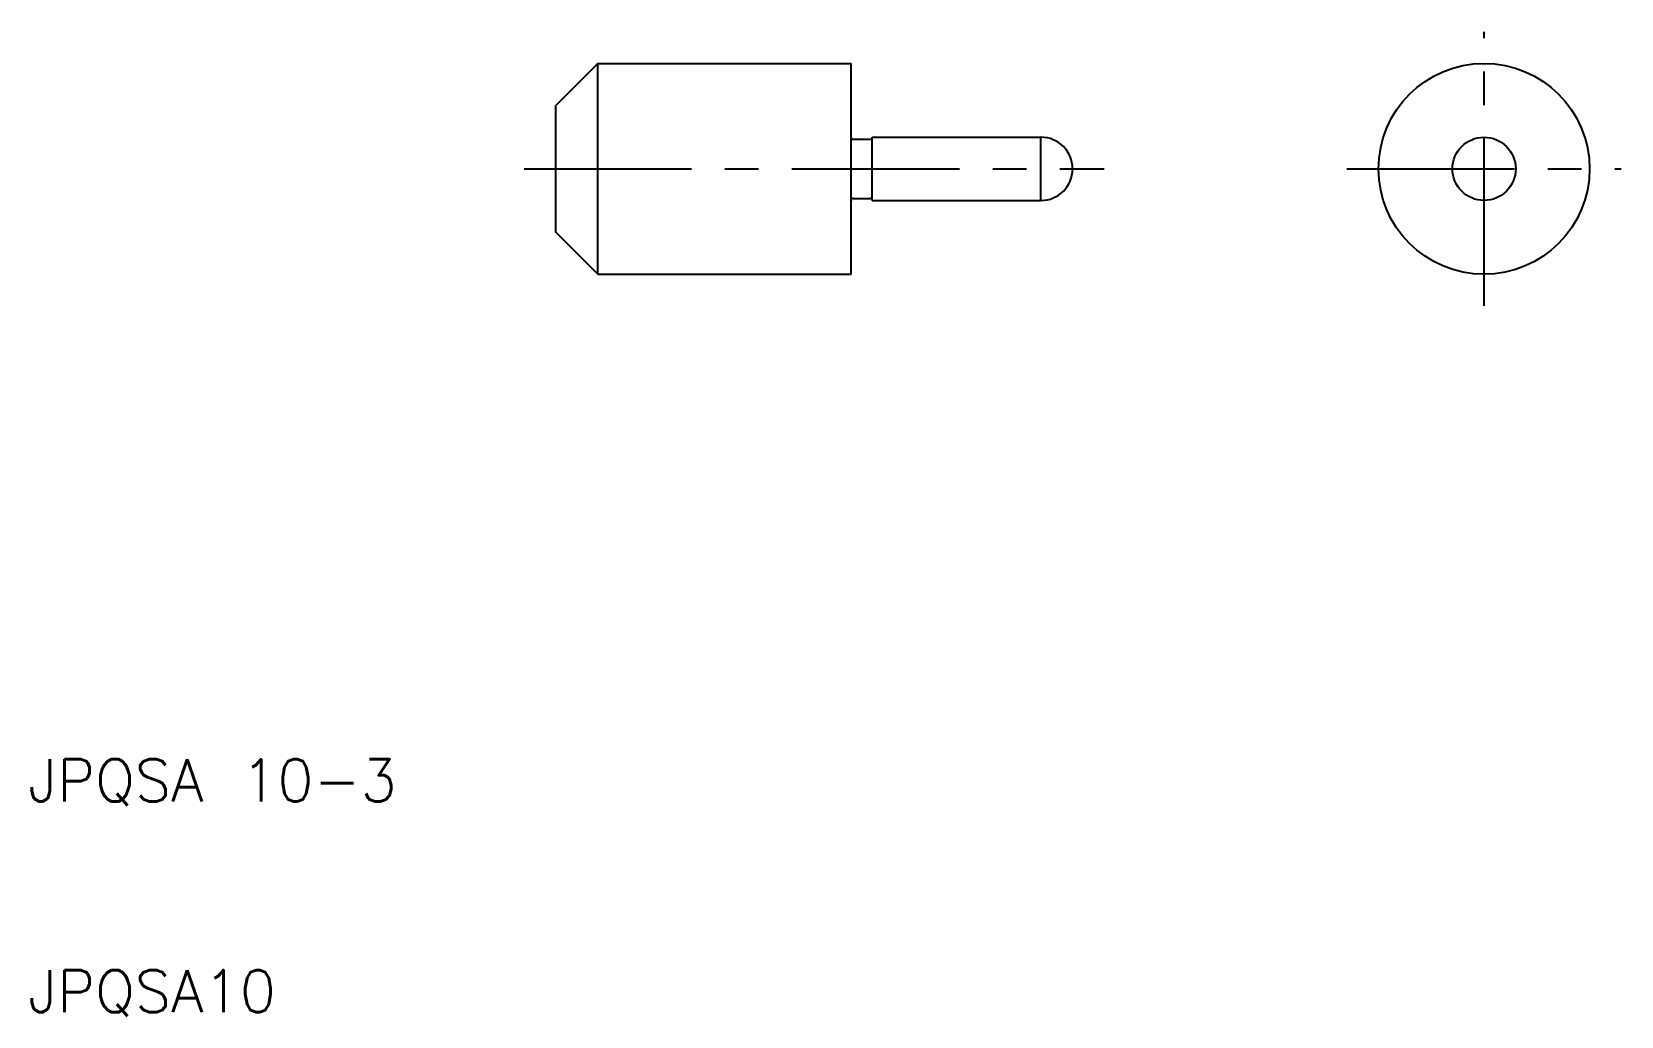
# Model space of a CAD drawing. Extents: x 10.2 to 85.5, y 9.8 to 56.5.
import ezdxf

# ---------------------------------------------------------------- set-up
doc = ezdxf.new("R2010")
doc.units = 0
doc.header["$LTSCALE"] = 0.25
doc.linetypes.add('CENTER', pattern=[50.8, 31.75, -6.35, 6.35, -6.35])
doc.layers.get('0').update_dxf_attribs({"linetype": 'CONTINUOUS'})
doc.layers.add('CENTER', color=1, linetype='CENTER')
doc.styles.get("Standard").update_dxf_attribs({"font": 'txt.shx', "bigfont": 'extfont.shx'})

msp = doc.modelspace()

# ---------------------------------------------------------------- linework, layer by layer
for p, q in [((37, 55), (35, 53)), ((37, 55), (49, 55)), ((37, 45), (37, 55)), ((37, 45), (37, 55)), ((49, 51.5), (49, 55)), ((35, 47), (35, 53)), ((49, 48.5), (49, 51.5)), ((49.1, 51.4), (49.9, 51.4)), ((50, 51.5), (58, 51.5)), ((50, 48.5), (50, 51.5)), ((58, 48.5), (58, 51.5)), ((49, 45), (49, 48.5)), ((49.1, 48.6), (49.9, 48.6)), ((50, 48.5), (58, 48.5)), ((37, 45), (35, 47)), ((37, 45), (49, 45))]:
    msp.add_line(p, q)
for radius in [5, 1.5]:
    msp.add_circle((79, 50), radius)
for centre, radius, start, end in [((49.1, 51.5), 0.1, 180, 270), ((49.9, 51.5), 0.1, 270, 0), ((58, 50), 1.5, 270, 90), ((49.1, 48.5), 0.1, 90, 180), ((49.9, 48.5), 0.1, 0, 90)]:
    msp.add_arc(centre, radius, start, end)
at = {"layer": 'CENTER', "color": 1, "linetype": 'CENTER'}
for p, q in [((79, 43.5), (79, 56.5)), ((33.5, 50), (61, 50)), ((72.5, 50), (85.5, 50))]:
    msp.add_line(p, q, dxfattribs=at)

# ---------------------------------------------------------------- texts
for s, p in [('JPQSA 10-3', (10, 20)), ('JPQSA10', (10, 10))]:
    msp.add_text(s, height=2).set_placement(p)

doc.saveas('drawing.dxf')
